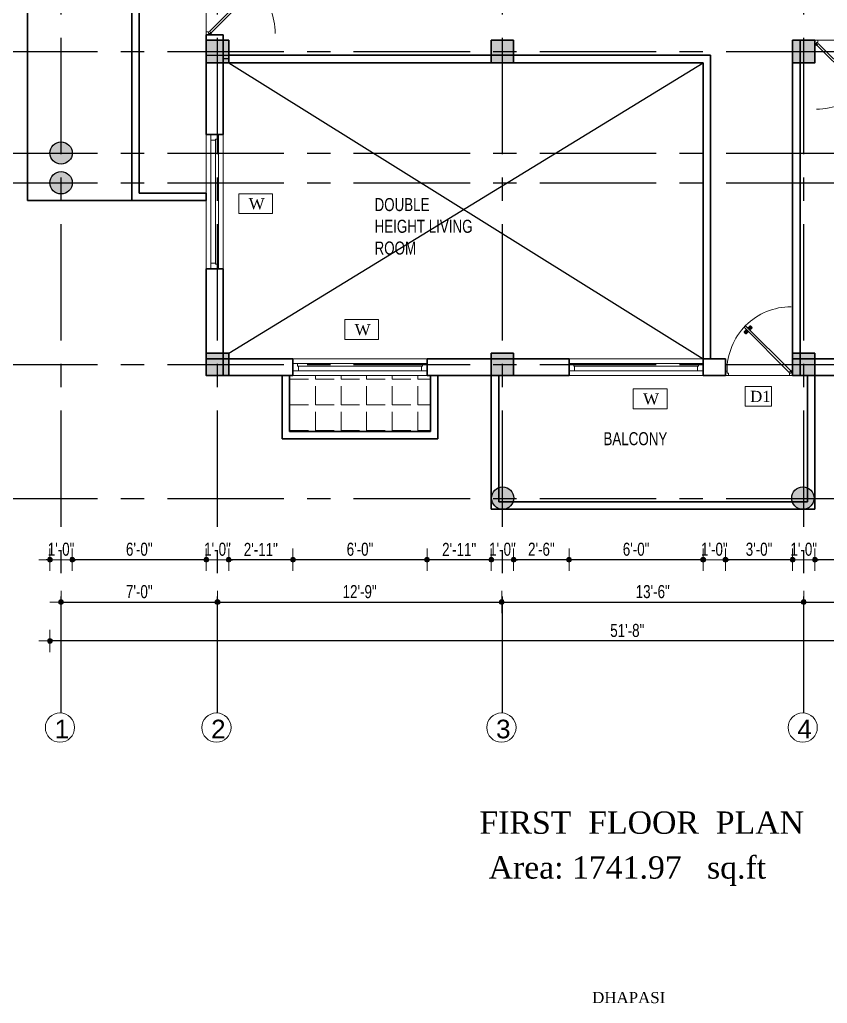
# Model space of a CAD drawing. Header units: inches. Extents: x 108286 to 1018414, y -1240248 to 57686.
# Drawn here: x 503737 to 504170, y -616331 to -615803 of the extents above; entities that cross this region are included whole.
import ezdxf

# ---------------------------------------------------------------- set-up
doc = ezdxf.new("R2010")
doc.units = ezdxf.units.IN
doc.header["$MEASUREMENT"] = 0
doc.linetypes.add('CENTERX2', pattern=[4, 2.5, -0.5, 0.5, -0.5])
for name, color, linetype, lineweight in [('DIMENSION', 142, 'Continuous', 13), ('dimentions', 123, 'Continuous', 9), ('DOOR - ELE- KHA', 142, 'Continuous', 15), ('DOOR WINDOW', 6, 'Continuous', 0), ('ELEVATION', 31, 'Continuous', 25), ('furniture', 32, 'Continuous', 13), ('HACTH', 8, 'Continuous', 5), ('pillar', 1, 'Continuous', 35), ('TEXT', 231, 'Continuous', 20), ('WALL', 8, 'Continuous', 35)]:
    doc.layers.add(name, color=color, linetype=linetype, lineweight=lineweight)
doc.layers.add('VEHICLE', color=9, linetype='Continuous')
doc.styles.add('7 INCH', font='swisscl.ttf', dxfattribs={"height": 7})
doc.styles.add('7 INCH str', font='times.ttf', dxfattribs={"height": 6})
doc.dimstyles.new('7 INCH', dxfattribs={"dimscale": 0, "dimtxt": 7, "dimasz": 1, "dimexe": 2, "dimexo": 9, "dimgap": 2, "dimtad": 1, "dimdec": 0, "dimzin": 3, "dimdsep": 46, "dimlunit": 4, "dimtxsty": '7 INCH', "dimblk": 'DIM', "dimcen": 3, "dimdle": 3, "dimse1": 1, "dimse2": 1, "dimclrd": 256, "dimclre": 256, "dimclrt": 7, "dimadec": 1, "dimazin": 2, "dimtfac": 1, "dimtdec": 0, "dimtix": 1, "dimtofl": 0, "dimtmove": 2, "dimatfit": 3, "dimldrblk": 'ARW', "dimfxl": 2, "dimfrac": 2, "dimtolj": 2, "dimtzin": 0, "dimarcsym": 0})

# ---------------------------------------------------------------- blocks, each defined once
blk = doc.blocks.new('DFGDG')
at = {"layer": 'pillar'}
blk.add_hatch(color=4, dxfattribs=at).paths.add_polyline_path([(456398.92, -510693.64), (456386.92, -510693.64), (456386.92, -510705.64), (456398.92, -510705.64)])
blk.add_lwpolyline([(456398.92, -510693.64), (456386.92, -510693.64), (456386.92, -510705.64), (456398.92, -510705.64)], close=True, dxfattribs=at)
blk = doc.blocks.new('FGEWSRG')
at = {"layer": 'ELEVATION'}
h = blk.add_hatch(color=251, dxfattribs=at)
edge = h.paths.add_edge_path()
edge.add_arc((502633.6, -562105.59), 6, 0, 360)
at = {"layer": 'ELEVATION', "color": 4}
blk.add_circle((502633.6, -562105.59), 6, dxfattribs=at)
blk = doc.blocks.new('*U480')
at = {"layer": 'DOOR WINDOW'}
for p, q in [((-184.36, 4.5), (-184.36, -4.5)), ((-184.36, 4.5), (-112.36, 4.5)), ((-181.86, 2), (-184.36, 2)), ((-181.86, 2), (-114.86, 2)), ((-181.86, 2), (-181.86, 0.5)), ((-181.86, 0.5), (-181.36, 0.5)), ((-181.36, 0.5), (-181.36, -2)), ((-181.36, 0.5), (-115.36, 0.5)), ((-114.86, 2), (-115.46, 2)), ((-115.36, 0.5), (-115.36, -2)), ((-114.86, 0.5), (-115.36, 0.5)), ((-115.36, 0.5), (-115.36, -2)), ((-114.86, 0.5), (-115.36, 0.5)), ((-114.86, 2), (-114.86, 0.5)), ((-114.86, 2), (-114.86, 0.5)), ((-114.86, 2), (-112.36, 2)), ((-112.36, 4.5), (-112.36, -4.5)), ((-112.36, 4.5), (-112.36, -4.5)), ((-112.36, 4.5), (-112.36, -4.5)), ((-181.36, -2), (-184.36, -2)), ((-184.36, -4.5), (-112.36, -4.5)), ((-181.36, -2), (-115.36, -2)), ((-115.46, -2), (-115.36, -2)), ((-115.36, -2), (-112.36, -2))]:
    blk.add_line(p, q, dxfattribs=at)
blk = doc.blocks.new('*U474')
at = {"layer": 'DOOR WINDOW'}
for p, q in [((-196.36, 4.5), (-196.36, -4.5)), ((-196.36, 4.5), (-124.36, 4.5)), ((-193.86, 2), (-196.36, 2)), ((-193.86, 2), (-126.86, 2)), ((-193.86, 2), (-193.86, 0.5)), ((-193.86, 0.5), (-193.36, 0.5)), ((-193.36, 0.5), (-193.36, -2)), ((-193.36, 0.5), (-127.36, 0.5)), ((-126.86, 2), (-127.46, 2)), ((-127.36, 0.5), (-127.36, -2)), ((-126.86, 0.5), (-127.36, 0.5)), ((-127.36, 0.5), (-127.36, -2)), ((-126.86, 0.5), (-127.36, 0.5)), ((-126.86, 2), (-126.86, 0.5)), ((-126.86, 2), (-126.86, 0.5)), ((-126.86, 2), (-124.36, 2)), ((-124.36, 4.5), (-124.36, -4.5)), ((-124.36, 4.5), (-124.36, -4.5)), ((-124.36, 4.5), (-124.36, -4.5)), ((-193.36, -2), (-196.36, -2)), ((-196.36, -4.5), (-124.36, -4.5)), ((-193.36, -2), (-127.36, -2)), ((-127.46, -2), (-127.36, -2)), ((-127.36, -2), (-124.36, -2))]:
    blk.add_line(p, q, dxfattribs=at)
blk = doc.blocks.new('DIM')
at = {"layer": 'DIMENSION'}
h = blk.add_hatch(color=256, dxfattribs=at)
h.paths.add_polyline_path([(0, 1.28), (0, 0), (1.28, 0, 0.414214)])
h.paths.add_polyline_path([(1.28, 0), (0, 0), (0, -1.28, 0.414214)])
h.paths.add_polyline_path([(0, 0), (-1.28, 0, 0.414214), (0, -1.28)])
h.paths.add_polyline_path([(0, 1.28, 0.414214), (-1.28, 0), (0, 0)])
for p, q in [((0, 6), (0, -6)), ((-6, 0), (6, 0))]:
    blk.add_line(p, q, dxfattribs=at)
blk.add_circle((0, 0), 1.28, dxfattribs=at)
blk = doc.blocks.new('*D696')
at = {"layer": 'Defpoints', "color": 0, "ltscale": 15}
for p in [(504163.6, -615993.75), (504212.99, -615993.75), (504163.6, -616092.64)]:
    blk.add_point(p, dxfattribs=at)
at = {"layer": 'dimentions', "lineweight": -2, "ltscale": 15}
blk.add_line((504211.99, -616092.64), (504164.6, -616092.64), dxfattribs=at)
at = {"layer": 'dimentions', "lineweight": -2, "ltscale": 15, "rotation": 180}
blk.add_blockref('DIM', (504163.6, -616092.64), dxfattribs=at)
at = {"layer": 'dimentions', "lineweight": -2, "ltscale": 15}
blk.add_blockref('DIM', (504212.99, -616092.64), dxfattribs=at)
at = {"layer": 'dimentions', "color": 7, "ltscale": 15, "insert": (504188.3, -616087.14), "char_height": 7, "attachment_point": 5, "style": '7 INCH'}
blk.add_mtext('\\A2;4\'-1"', dxfattribs=at)
blk = doc.blocks.new('ARW')
at = {"layer": 'DIMENSION'}
blk.add_lwpolyline([(-0.5, 0, 0, 3, 0), (-5.5, 0, 0, 0, 0), (-0.5, 0, 0, 0, 0)], format="xyseb", dxfattribs=at)
blk = doc.blocks.new('*D697')
at = {"layer": 'Defpoints', "color": 0, "ltscale": 15}
for p in [(504151.6, -615993.75), (504163.6, -615993.75), (504151.6, -616092.64)]:
    blk.add_point(p, dxfattribs=at)
at = {"layer": 'dimentions', "lineweight": -2, "ltscale": 15}
for p, q in [((504150.6, -616092.64), (504149.6, -616092.64)), ((504164.6, -616092.64), (504165.6, -616092.64))]:
    blk.add_line(p, q, dxfattribs=at)
blk.add_blockref('DIM', (504151.6, -616092.64), dxfattribs=at)
at = {"layer": 'dimentions', "lineweight": -2, "ltscale": 15, "rotation": 180}
blk.add_blockref('DIM', (504163.6, -616092.64), dxfattribs=at)
at = {"layer": 'dimentions', "color": 7, "ltscale": 15, "insert": (504157.6, -616087.05), "char_height": 7, "attachment_point": 5, "style": '7 INCH'}
blk.add_mtext('\\A2;1\'-0"', dxfattribs=at)
blk = doc.blocks.new('*D698')
at = {"layer": 'Defpoints', "color": 0, "ltscale": 15}
for p in [(504115.6, -615993.75), (504151.6, -615993.75), (504115.6, -616092.64)]:
    blk.add_point(p, dxfattribs=at)
at = {"layer": 'dimentions', "lineweight": -2, "ltscale": 15}
blk.add_line((504150.6, -616092.64), (504116.6, -616092.64), dxfattribs=at)
at = {"layer": 'dimentions', "lineweight": -2, "ltscale": 15, "rotation": 180}
blk.add_blockref('DIM', (504115.6, -616092.64), dxfattribs=at)
at = {"layer": 'dimentions', "lineweight": -2, "ltscale": 15}
blk.add_blockref('DIM', (504151.6, -616092.64), dxfattribs=at)
at = {"layer": 'dimentions', "color": 7, "ltscale": 15, "insert": (504133.6, -616087.05), "char_height": 7, "attachment_point": 5, "style": '7 INCH'}
blk.add_mtext('\\A2;3\'-0"', dxfattribs=at)
blk = doc.blocks.new('*D699')
at = {"layer": 'Defpoints', "color": 0, "ltscale": 15}
for p in [(504103.6, -615993.75), (504115.6, -615993.75), (504103.6, -616092.64)]:
    blk.add_point(p, dxfattribs=at)
at = {"layer": 'dimentions', "lineweight": -2, "ltscale": 15}
for p, q in [((504102.6, -616092.64), (504101.6, -616092.64)), ((504116.6, -616092.64), (504117.6, -616092.64))]:
    blk.add_line(p, q, dxfattribs=at)
blk.add_blockref('DIM', (504103.6, -616092.64), dxfattribs=at)
at = {"layer": 'dimentions', "lineweight": -2, "ltscale": 15, "rotation": 180}
blk.add_blockref('DIM', (504115.6, -616092.64), dxfattribs=at)
at = {"layer": 'dimentions', "color": 7, "ltscale": 15, "insert": (504109.6, -616087.05), "char_height": 7, "attachment_point": 5, "style": '7 INCH'}
blk.add_mtext('\\A2;1\'-0"', dxfattribs=at)
blk = doc.blocks.new('*D700')
at = {"layer": 'Defpoints', "color": 0, "ltscale": 15}
for p in [(504031.6, -615993.75), (504103.6, -615993.75), (504031.6, -616092.64)]:
    blk.add_point(p, dxfattribs=at)
at = {"layer": 'dimentions', "lineweight": -2, "ltscale": 15}
blk.add_line((504102.6, -616092.64), (504032.6, -616092.64), dxfattribs=at)
at = {"layer": 'dimentions', "lineweight": -2, "ltscale": 15, "rotation": 180}
blk.add_blockref('DIM', (504031.6, -616092.64), dxfattribs=at)
at = {"layer": 'dimentions', "lineweight": -2, "ltscale": 15}
blk.add_blockref('DIM', (504103.6, -616092.64), dxfattribs=at)
at = {"layer": 'dimentions', "color": 7, "ltscale": 15, "insert": (504067.6, -616087.05), "char_height": 7, "attachment_point": 5, "style": '7 INCH'}
blk.add_mtext('\\A2;6\'-0"', dxfattribs=at)
blk = doc.blocks.new('*D701')
at = {"layer": 'Defpoints', "color": 0, "ltscale": 15}
for p in [(504001.85, -615993.75), (504031.6, -615993.75), (504001.85, -616092.64)]:
    blk.add_point(p, dxfattribs=at)
at = {"layer": 'dimentions', "lineweight": -2, "ltscale": 15}
blk.add_line((504030.6, -616092.64), (504002.85, -616092.64), dxfattribs=at)
at = {"layer": 'dimentions', "lineweight": -2, "ltscale": 15, "rotation": 180}
blk.add_blockref('DIM', (504001.85, -616092.64), dxfattribs=at)
at = {"layer": 'dimentions', "lineweight": -2, "ltscale": 15}
blk.add_blockref('DIM', (504031.6, -616092.64), dxfattribs=at)
at = {"layer": 'dimentions', "color": 7, "ltscale": 15, "insert": (504016.73, -616087.05), "char_height": 7, "attachment_point": 5, "style": '7 INCH'}
blk.add_mtext('\\A2;2\'-6"', dxfattribs=at)
blk = doc.blocks.new('*D702')
at = {"layer": 'Defpoints', "color": 0, "ltscale": 15}
for p in [(503989.85, -615993.75), (504001.85, -615993.75), (503989.85, -616092.64)]:
    blk.add_point(p, dxfattribs=at)
at = {"layer": 'dimentions', "lineweight": -2, "ltscale": 15}
for p, q in [((503988.85, -616092.64), (503987.85, -616092.64)), ((504002.85, -616092.64), (504003.85, -616092.64))]:
    blk.add_line(p, q, dxfattribs=at)
blk.add_blockref('DIM', (503989.85, -616092.64), dxfattribs=at)
at = {"layer": 'dimentions', "lineweight": -2, "ltscale": 15, "rotation": 180}
blk.add_blockref('DIM', (504001.85, -616092.64), dxfattribs=at)
at = {"layer": 'dimentions', "color": 7, "ltscale": 15, "insert": (503995.85, -616087.05), "char_height": 7, "attachment_point": 5, "style": '7 INCH'}
blk.add_mtext('\\A2;1\'-0"', dxfattribs=at)
blk = doc.blocks.new('*D703')
at = {"layer": 'Defpoints', "color": 0, "ltscale": 15}
for p in [(503955.35, -615993.75), (503989.85, -615993.75), (503955.35, -616092.64)]:
    blk.add_point(p, dxfattribs=at)
at = {"layer": 'dimentions', "lineweight": -2, "ltscale": 15}
blk.add_line((503988.85, -616092.64), (503956.35, -616092.64), dxfattribs=at)
at = {"layer": 'dimentions', "lineweight": -2, "ltscale": 15, "rotation": 180}
blk.add_blockref('DIM', (503955.35, -616092.64), dxfattribs=at)
at = {"layer": 'dimentions', "lineweight": -2, "ltscale": 15}
blk.add_blockref('DIM', (503989.85, -616092.64), dxfattribs=at)
at = {"layer": 'dimentions', "color": 7, "ltscale": 15, "insert": (503972.6, -616087.12), "char_height": 7, "attachment_point": 5, "style": '7 INCH'}
blk.add_mtext('\\A2;2\'-11"', dxfattribs=at)
blk = doc.blocks.new('*D704')
at = {"layer": 'Defpoints', "color": 0, "ltscale": 15}
for p in [(503883.35, -615993.75), (503955.35, -615993.75), (503883.35, -616092.64)]:
    blk.add_point(p, dxfattribs=at)
at = {"layer": 'dimentions', "lineweight": -2, "ltscale": 15}
blk.add_line((503954.35, -616092.64), (503884.35, -616092.64), dxfattribs=at)
at = {"layer": 'dimentions', "lineweight": -2, "ltscale": 15, "rotation": 180}
blk.add_blockref('DIM', (503883.35, -616092.64), dxfattribs=at)
at = {"layer": 'dimentions', "lineweight": -2, "ltscale": 15}
blk.add_blockref('DIM', (503955.35, -616092.64), dxfattribs=at)
at = {"layer": 'dimentions', "color": 7, "ltscale": 15, "insert": (503919.35, -616087.05), "char_height": 7, "attachment_point": 5, "style": '7 INCH'}
blk.add_mtext('\\A2;6\'-0"', dxfattribs=at)
blk = doc.blocks.new('*D705')
at = {"layer": 'Defpoints', "color": 0, "ltscale": 15}
for p in [(503848.85, -615993.75), (503883.35, -615993.75), (503848.85, -616092.64)]:
    blk.add_point(p, dxfattribs=at)
at = {"layer": 'dimentions', "lineweight": -2, "ltscale": 15}
blk.add_line((503882.35, -616092.64), (503849.85, -616092.64), dxfattribs=at)
at = {"layer": 'dimentions', "lineweight": -2, "ltscale": 15, "rotation": 180}
blk.add_blockref('DIM', (503848.85, -616092.64), dxfattribs=at)
at = {"layer": 'dimentions', "lineweight": -2, "ltscale": 15}
blk.add_blockref('DIM', (503883.35, -616092.64), dxfattribs=at)
at = {"layer": 'dimentions', "color": 7, "ltscale": 15, "insert": (503866.1, -616087.12), "char_height": 7, "attachment_point": 5, "style": '7 INCH'}
blk.add_mtext('\\A2;2\'-11"', dxfattribs=at)
blk = doc.blocks.new('*D706')
at = {"layer": 'Defpoints', "color": 0, "ltscale": 15}
for p in [(503836.85, -615993.75), (503848.85, -615993.75), (503836.85, -616092.64)]:
    blk.add_point(p, dxfattribs=at)
at = {"layer": 'dimentions', "lineweight": -2, "ltscale": 15}
for p, q in [((503835.85, -616092.64), (503834.85, -616092.64)), ((503849.85, -616092.64), (503850.85, -616092.64))]:
    blk.add_line(p, q, dxfattribs=at)
blk.add_blockref('DIM', (503836.85, -616092.64), dxfattribs=at)
at = {"layer": 'dimentions', "lineweight": -2, "ltscale": 15, "rotation": 180}
blk.add_blockref('DIM', (503848.85, -616092.64), dxfattribs=at)
at = {"layer": 'dimentions', "color": 7, "ltscale": 15, "insert": (503842.85, -616087.05), "char_height": 7, "attachment_point": 5, "style": '7 INCH'}
blk.add_mtext('\\A2;1\'-0"', dxfattribs=at)
blk = doc.blocks.new('*D707')
at = {"layer": 'Defpoints', "color": 0, "ltscale": 15}
for p in [(503764.85, -615890.27), (503836.85, -615993.75), (503764.85, -616092.64)]:
    blk.add_point(p, dxfattribs=at)
at = {"layer": 'dimentions', "lineweight": -2, "ltscale": 15}
blk.add_line((503835.85, -616092.64), (503765.85, -616092.64), dxfattribs=at)
at = {"layer": 'dimentions', "lineweight": -2, "ltscale": 15, "rotation": 180}
blk.add_blockref('DIM', (503764.85, -616092.64), dxfattribs=at)
at = {"layer": 'dimentions', "lineweight": -2, "ltscale": 15}
blk.add_blockref('DIM', (503836.85, -616092.64), dxfattribs=at)
at = {"layer": 'dimentions', "color": 7, "ltscale": 15, "insert": (503800.85, -616087.05), "char_height": 7, "attachment_point": 5, "style": '7 INCH'}
blk.add_mtext('\\A2;6\'-0"', dxfattribs=at)
blk = doc.blocks.new('*D708')
at = {"layer": 'Defpoints', "color": 0, "ltscale": 15}
for p in [(503752.85, -615890.27), (503764.85, -615890.27), (503752.85, -616092.64)]:
    blk.add_point(p, dxfattribs=at)
at = {"layer": 'dimentions', "lineweight": -2, "ltscale": 15}
for p, q in [((503751.85, -616092.64), (503750.85, -616092.64)), ((503765.85, -616092.64), (503766.85, -616092.64))]:
    blk.add_line(p, q, dxfattribs=at)
blk.add_blockref('DIM', (503752.85, -616092.64), dxfattribs=at)
at = {"layer": 'dimentions', "lineweight": -2, "ltscale": 15, "rotation": 180}
blk.add_blockref('DIM', (503764.85, -616092.64), dxfattribs=at)
at = {"layer": 'dimentions', "color": 7, "ltscale": 15, "insert": (503758.85, -616087.05), "char_height": 7, "attachment_point": 5, "style": '7 INCH'}
blk.add_mtext('\\A2;1\'-0"', dxfattribs=at)
blk = doc.blocks.new('*D709')
at = {"layer": 'Defpoints', "color": 0, "ltscale": 15}
for p in [(503758.85, -615883.05), (503842.85, -615980.52), (503842.85, -616115.4)]:
    blk.add_point(p, dxfattribs=at)
at = {"layer": 'dimentions', "lineweight": -2, "ltscale": 15}
blk.add_line((503759.85, -616115.4), (503841.85, -616115.4), dxfattribs=at)
at = {"layer": 'dimentions', "lineweight": -2, "ltscale": 15, "rotation": 180}
blk.add_blockref('DIM', (503758.85, -616115.4), dxfattribs=at)
at = {"layer": 'dimentions', "lineweight": -2, "ltscale": 15}
blk.add_blockref('DIM', (503842.85, -616115.4), dxfattribs=at)
at = {"layer": 'dimentions', "color": 7, "ltscale": 15, "insert": (503800.85, -616109.82), "char_height": 7, "attachment_point": 5, "style": '7 INCH'}
blk.add_mtext('\\A2;7\'-0"', dxfattribs=at)
blk = doc.blocks.new('*D710')
at = {"layer": 'Defpoints', "color": 0, "ltscale": 15}
for p in [(503842.85, -615980.52), (503995.46, -616052.3), (503995.46, -616115.4)]:
    blk.add_point(p, dxfattribs=at)
at = {"layer": 'dimentions', "lineweight": -2, "ltscale": 15}
blk.add_line((503843.85, -616115.4), (503994.46, -616115.4), dxfattribs=at)
at = {"layer": 'dimentions', "lineweight": -2, "ltscale": 15, "rotation": 180}
blk.add_blockref('DIM', (503842.85, -616115.4), dxfattribs=at)
at = {"layer": 'dimentions', "lineweight": -2, "ltscale": 15}
blk.add_blockref('DIM', (503995.46, -616115.4), dxfattribs=at)
at = {"layer": 'dimentions', "color": 7, "ltscale": 15, "insert": (503919.16, -616109.82), "char_height": 7, "attachment_point": 5, "style": '7 INCH'}
blk.add_mtext('\\A2;12\'-9"', dxfattribs=at)
blk = doc.blocks.new('*D711')
at = {"layer": 'Defpoints', "color": 0, "ltscale": 15}
for p in [(503995.46, -616052.3), (504157.6, -616052.3), (504157.6, -616115.4)]:
    blk.add_point(p, dxfattribs=at)
at = {"layer": 'dimentions', "lineweight": -2, "ltscale": 15}
blk.add_line((503996.46, -616115.4), (504156.6, -616115.4), dxfattribs=at)
at = {"layer": 'dimentions', "lineweight": -2, "ltscale": 15, "rotation": 180}
blk.add_blockref('DIM', (503995.46, -616115.4), dxfattribs=at)
at = {"layer": 'dimentions', "lineweight": -2, "ltscale": 15}
blk.add_blockref('DIM', (504157.6, -616115.4), dxfattribs=at)
at = {"layer": 'dimentions', "color": 7, "ltscale": 15, "insert": (504076.53, -616109.81), "char_height": 7, "attachment_point": 5, "style": '7 INCH'}
blk.add_mtext('\\A2;13\'-6"', dxfattribs=at)
blk = doc.blocks.new('*D712')
at = {"layer": 'Defpoints', "color": 0, "ltscale": 15}
for p in [(504342.85, -615980.52), (504157.6, -616052.3), (504342.85, -616115.4)]:
    blk.add_point(p, dxfattribs=at)
at = {"layer": 'dimentions', "lineweight": -2, "ltscale": 15}
blk.add_line((504158.6, -616115.4), (504341.85, -616115.4), dxfattribs=at)
at = {"layer": 'dimentions', "lineweight": -2, "ltscale": 15, "rotation": 180}
blk.add_blockref('DIM', (504157.6, -616115.4), dxfattribs=at)
at = {"layer": 'dimentions', "lineweight": -2, "ltscale": 15}
blk.add_blockref('DIM', (504342.85, -616115.4), dxfattribs=at)
at = {"layer": 'dimentions', "color": 7, "ltscale": 15, "insert": (504250.23, -616109.83), "char_height": 7, "attachment_point": 5, "style": '7 INCH'}
blk.add_mtext('\\A2;15\'-5"', dxfattribs=at)
blk = doc.blocks.new('*D713')
at = {"layer": 'Defpoints', "color": 0, "ltscale": 15}
for p in [(504372.85, -615812.52), (503752.85, -615890.27), (503752.85, -616136.25)]:
    blk.add_point(p, dxfattribs=at)
at = {"layer": 'dimentions', "lineweight": -2, "ltscale": 15}
blk.add_line((504371.85, -616136.25), (503753.85, -616136.25), dxfattribs=at)
at = {"layer": 'dimentions', "lineweight": -2, "ltscale": 15, "rotation": 180}
blk.add_blockref('DIM', (503752.85, -616136.25), dxfattribs=at)
at = {"layer": 'dimentions', "lineweight": -2, "ltscale": 15}
blk.add_blockref('DIM', (504372.85, -616136.25), dxfattribs=at)
at = {"layer": 'dimentions', "color": 7, "ltscale": 15, "insert": (504062.85, -616130.67), "char_height": 7, "attachment_point": 5, "style": '7 INCH'}
blk.add_mtext('\\A2;51\'-8"', dxfattribs=at)
blk = doc.blocks.new('*D728')
at = {"layer": 'Defpoints', "color": 0, "ltscale": 15}
for p in [(504372.85, -615579.75), (504163.6, -616065.53), (504463.7, -616065.53)]:
    blk.add_point(p, dxfattribs=at)
at = {"layer": 'dimentions', "lineweight": -2, "ltscale": 15}
blk.add_line((504463.7, -615580.75), (504463.7, -616064.53), dxfattribs=at)
for p, rotation in [((504463.7, -615579.75), 90), ((504463.7, -616065.53), 270)]:
    blk.add_blockref('DIM', p, dxfattribs=dict(at, rotation=rotation))
at = {"layer": 'dimentions', "color": 7, "ltscale": 15, "insert": (504458.12, -615822.64), "char_height": 7, "attachment_point": 5, "rotation": 90, "style": '7 INCH'}
blk.add_mtext('\\A2;40\'-6"', dxfattribs=at)
blk = doc.blocks.new('*D759')
at = {"layer": 'Defpoints', "color": 0, "ltscale": 15}
for p in [(503836.85, -615774.81), (503709.98, -615813.75), (503836.85, -615813.75)]:
    blk.add_point(p, dxfattribs=at)
at = {"layer": 'dimentions', "lineweight": -2, "ltscale": 15}
blk.add_line((503709.98, -615775.81), (503709.98, -615812.75), dxfattribs=at)
for p, rotation in [((503709.98, -615774.81), 90), ((503709.98, -615813.75), 270)]:
    blk.add_blockref('DIM', p, dxfattribs=dict(at, rotation=rotation))
at = {"layer": 'dimentions', "color": 7, "ltscale": 15, "insert": (503704.4, -615794.28), "char_height": 7, "attachment_point": 5, "rotation": 90, "style": '7 INCH'}
blk.add_mtext('\\A2;3\'-3"', dxfattribs=at)
blk = doc.blocks.new('*D760')
at = {"layer": 'Defpoints', "color": 0, "ltscale": 15}
for p in [(503836.85, -615813.75), (503709.98, -615825.75), (503836.85, -615825.75)]:
    blk.add_point(p, dxfattribs=at)
at = {"layer": 'dimentions', "lineweight": -2, "ltscale": 15}
for p, q in [((503709.98, -615812.75), (503709.98, -615811.75)), ((503709.98, -615826.75), (503709.98, -615827.75))]:
    blk.add_line(p, q, dxfattribs=at)
for p, rotation in [((503709.98, -615813.75), 270), ((503709.98, -615825.75), 90)]:
    blk.add_blockref('DIM', p, dxfattribs=dict(at, rotation=rotation))
at = {"layer": 'dimentions', "color": 7, "ltscale": 15, "insert": (503704.4, -615819.75), "char_height": 7, "attachment_point": 5, "rotation": 90, "style": '7 INCH'}
blk.add_mtext('\\A2;1\'-0"', dxfattribs=at)
blk = doc.blocks.new('*D761')
at = {"layer": 'Defpoints', "color": 0, "ltscale": 15}
for p in [(503836.85, -615825.75), (503709.98, -615864.4), (503836.85, -615864.4)]:
    blk.add_point(p, dxfattribs=at)
at = {"layer": 'dimentions', "lineweight": -2, "ltscale": 15}
blk.add_line((503709.98, -615826.75), (503709.98, -615863.4), dxfattribs=at)
for p, rotation in [((503709.98, -615825.75), 90), ((503709.98, -615864.4), 270)]:
    blk.add_blockref('DIM', p, dxfattribs=dict(at, rotation=rotation))
at = {"layer": 'dimentions', "color": 7, "ltscale": 15, "insert": (503704.4, -615845.07), "char_height": 7, "attachment_point": 5, "rotation": 90, "style": '7 INCH'}
blk.add_mtext('\\A2;3\'-3"', dxfattribs=at)
blk = doc.blocks.new('*D762')
at = {"layer": 'Defpoints', "color": 0, "ltscale": 15}
for p in [(503836.85, -615864.4), (503709.98, -615936.4), (503836.85, -615936.4)]:
    blk.add_point(p, dxfattribs=at)
at = {"layer": 'dimentions', "lineweight": -2, "ltscale": 15}
blk.add_line((503709.98, -615865.4), (503709.98, -615935.4), dxfattribs=at)
for p, rotation in [((503709.98, -615864.4), 90), ((503709.98, -615936.4), 270)]:
    blk.add_blockref('DIM', p, dxfattribs=dict(at, rotation=rotation))
at = {"layer": 'dimentions', "color": 7, "ltscale": 15, "insert": (503704.4, -615900.4), "char_height": 7, "attachment_point": 5, "rotation": 90, "style": '7 INCH'}
blk.add_mtext('\\A2;6\'-0"', dxfattribs=at)
blk = doc.blocks.new('*D763')
at = {"layer": 'Defpoints', "color": 0, "ltscale": 15}
for p in [(503836.85, -615936.4), (503709.98, -615981.75), (503836.85, -615981.75)]:
    blk.add_point(p, dxfattribs=at)
at = {"layer": 'dimentions', "lineweight": -2, "ltscale": 15}
blk.add_line((503709.98, -615937.4), (503709.98, -615980.75), dxfattribs=at)
for p, rotation in [((503709.98, -615936.4), 90), ((503709.98, -615981.75), 270)]:
    blk.add_blockref('DIM', p, dxfattribs=dict(at, rotation=rotation))
at = {"layer": 'dimentions', "color": 7, "ltscale": 15, "insert": (503704.4, -615959.07), "char_height": 7, "attachment_point": 5, "rotation": 90, "style": '7 INCH'}
blk.add_mtext('\\A2;3\'-9"', dxfattribs=at)
blk = doc.blocks.new('*D764')
at = {"layer": 'Defpoints', "color": 0, "ltscale": 15}
for p in [(503836.85, -615981.75), (503709.98, -615993.75), (503836.85, -615993.75)]:
    blk.add_point(p, dxfattribs=at)
at = {"layer": 'dimentions', "lineweight": -2, "ltscale": 15}
for p, q in [((503709.98, -615980.75), (503709.98, -615979.75)), ((503709.98, -615994.75), (503709.98, -615995.75))]:
    blk.add_line(p, q, dxfattribs=at)
for p, rotation in [((503709.98, -615981.75), 270), ((503709.98, -615993.75), 90)]:
    blk.add_blockref('DIM', p, dxfattribs=dict(at, rotation=rotation))
at = {"layer": 'dimentions', "color": 7, "ltscale": 15, "insert": (503704.4, -615987.75), "char_height": 7, "attachment_point": 5, "rotation": 90, "style": '7 INCH'}
blk.add_mtext('\\A2;1\'-0"', dxfattribs=at)
blk = doc.blocks.new('*D765')
at = {"layer": 'Defpoints', "color": 0, "ltscale": 15}
for p in [(503679.64, -615819.75), (503836.85, -615819.75), (503836.85, -615987.75)]:
    blk.add_point(p, dxfattribs=at)
at = {"layer": 'dimentions', "lineweight": -2, "ltscale": 15}
blk.add_line((503679.64, -615986.75), (503679.64, -615820.75), dxfattribs=at)
for p, rotation in [((503679.64, -615819.75), 90), ((503679.64, -615987.75), 270)]:
    blk.add_blockref('DIM', p, dxfattribs=dict(at, rotation=rotation))
at = {"layer": 'dimentions', "color": 7, "ltscale": 15, "insert": (503674.06, -615903.75), "char_height": 7, "attachment_point": 5, "rotation": 90, "style": '7 INCH'}
blk.add_mtext('\\A2;14\'-0"', dxfattribs=at)
blk = doc.blocks.new('*D766')
at = {"layer": 'Defpoints', "color": 0, "ltscale": 15}
for p in [(503679.64, -615585.75), (503836.85, -615585.75), (503836.85, -615819.75)]:
    blk.add_point(p, dxfattribs=at)
at = {"layer": 'dimentions', "lineweight": -2, "ltscale": 15}
blk.add_line((503679.64, -615818.75), (503679.64, -615586.75), dxfattribs=at)
for p, rotation in [((503679.64, -615585.75), 90), ((503679.64, -615819.75), 270)]:
    blk.add_blockref('DIM', p, dxfattribs=dict(at, rotation=rotation))
at = {"layer": 'dimentions', "color": 7, "ltscale": 15, "insert": (503674.06, -615702.75), "char_height": 7, "attachment_point": 5, "rotation": 90, "style": '7 INCH'}
blk.add_mtext('\\A2;19\'-6"', dxfattribs=at)
blk = doc.blocks.new('*D767')
at = {"layer": 'Defpoints', "color": 0, "ltscale": 15}
for p in [(503836.85, -615579.75), (503656.26, -616065.53), (503989.85, -616065.53)]:
    blk.add_point(p, dxfattribs=at)
at = {"layer": 'dimentions', "lineweight": -2, "ltscale": 15}
blk.add_line((503656.26, -615580.75), (503656.26, -616064.53), dxfattribs=at)
for p, rotation in [((503656.26, -615579.75), 90), ((503656.26, -616065.53), 270)]:
    blk.add_blockref('DIM', p, dxfattribs=dict(at, rotation=rotation))
at = {"layer": 'dimentions', "color": 7, "ltscale": 15, "insert": (503650.67, -615822.64), "char_height": 7, "attachment_point": 5, "rotation": 90, "style": '7 INCH'}
blk.add_mtext('\\A2;40\'-6"', dxfattribs=at)
blk = doc.blocks.new('*D768')
at = {"layer": 'Defpoints', "color": 0, "ltscale": 15}
for p in [(503836.85, -615993.75), (503709.98, -616053.55), (503995.85, -616053.55)]:
    blk.add_point(p, dxfattribs=at)
at = {"layer": 'dimentions', "lineweight": -2, "ltscale": 15}
blk.add_line((503709.98, -615994.75), (503709.98, -616052.55), dxfattribs=at)
for p, rotation in [((503709.98, -615993.75), 90), ((503709.98, -616053.55), 270)]:
    blk.add_blockref('DIM', p, dxfattribs=dict(at, rotation=rotation))
at = {"layer": 'dimentions', "color": 7, "ltscale": 15, "insert": (503704.4, -616023.65), "char_height": 7, "attachment_point": 5, "rotation": 90, "style": '7 INCH'}
blk.add_mtext('\\A2;5\'-0"', dxfattribs=at)
blk = doc.blocks.new('*D769')
at = {"layer": 'Defpoints', "color": 0, "ltscale": 15}
for p in [(503995.85, -616053.55), (503709.98, -616065.55), (503995.95, -616065.55)]:
    blk.add_point(p, dxfattribs=at)
at = {"layer": 'dimentions', "lineweight": -2, "ltscale": 15}
for p, q in [((503709.98, -616052.55), (503709.98, -616051.55)), ((503709.98, -616066.55), (503709.98, -616067.55))]:
    blk.add_line(p, q, dxfattribs=at)
for p, rotation in [((503709.98, -616053.55), 270), ((503709.98, -616065.55), 90)]:
    blk.add_blockref('DIM', p, dxfattribs=dict(at, rotation=rotation))
at = {"layer": 'dimentions', "color": 7, "ltscale": 15, "insert": (503704.4, -616059.55), "char_height": 7, "attachment_point": 5, "rotation": 90, "style": '7 INCH'}
blk.add_mtext('\\A2;1\'-0"', dxfattribs=at)
blk = doc.blocks.new('*D770')
at = {"layer": 'Defpoints', "color": 0, "ltscale": 15}
for p in [(503836.85, -615987.75), (503679.64, -616059.72), (503989.95, -616059.72)]:
    blk.add_point(p, dxfattribs=at)
at = {"layer": 'dimentions', "lineweight": -2, "ltscale": 15}
blk.add_line((503679.64, -615988.75), (503679.64, -616058.72), dxfattribs=at)
for p, rotation in [((503679.64, -615987.75), 90), ((503679.64, -616059.72), 270)]:
    blk.add_blockref('DIM', p, dxfattribs=dict(at, rotation=rotation))
at = {"layer": 'dimentions', "color": 7, "ltscale": 15, "insert": (503674.06, -616023.73), "char_height": 7, "attachment_point": 5, "rotation": 90, "style": '7 INCH'}
blk.add_mtext('\\A2;6\'-0"', dxfattribs=at)
blk = doc.blocks.new('*D771')
at = {"layer": 'Defpoints', "color": 0, "ltscale": 15}
for p in [(504159.6, -615993.75), (504157.12, -616053.55), (504423.32, -616053.55)]:
    blk.add_point(p, dxfattribs=at)
at = {"layer": 'dimentions', "lineweight": -2, "ltscale": 15}
blk.add_line((504423.32, -615994.75), (504423.32, -616052.55), dxfattribs=at)
for p, rotation in [((504423.32, -615993.75), 90), ((504423.32, -616053.55), 270)]:
    blk.add_blockref('DIM', p, dxfattribs=dict(at, rotation=rotation))
at = {"layer": 'dimentions', "color": 7, "ltscale": 15, "insert": (504417.74, -616023.65), "char_height": 7, "attachment_point": 5, "rotation": 90, "style": '7 INCH'}
blk.add_mtext('\\A2;5\'-0"', dxfattribs=at)
blk = doc.blocks.new('*D772')
at = {"layer": 'Defpoints', "color": 0, "ltscale": 15}
for p in [(504157.12, -616053.55), (504156.64, -616065.53), (504423.32, -616065.53)]:
    blk.add_point(p, dxfattribs=at)
at = {"layer": 'dimentions', "lineweight": -2, "ltscale": 15}
for p, q in [((504423.32, -616052.55), (504423.32, -616051.55)), ((504423.32, -616066.53), (504423.32, -616067.53))]:
    blk.add_line(p, q, dxfattribs=at)
for p, rotation in [((504423.32, -616053.55), 270), ((504423.32, -616065.53), 90)]:
    blk.add_blockref('DIM', p, dxfattribs=dict(at, rotation=rotation))
at = {"layer": 'dimentions', "color": 7, "ltscale": 15, "insert": (504417.74, -616059.54), "char_height": 7, "attachment_point": 5, "rotation": 90, "style": '7 INCH'}
blk.add_mtext('\\A2;1\'-0"', dxfattribs=at)
blk = doc.blocks.new('*D773')
at = {"layer": 'Defpoints', "color": 0, "ltscale": 15}
for p in [(504348.85, -615987.75), (504163.6, -616059.72), (504443.24, -616059.72)]:
    blk.add_point(p, dxfattribs=at)
at = {"layer": 'dimentions', "lineweight": -2, "ltscale": 15}
blk.add_line((504443.24, -615988.75), (504443.24, -616058.72), dxfattribs=at)
for p, rotation in [((504443.24, -615987.75), 90), ((504443.24, -616059.72), 270)]:
    blk.add_blockref('DIM', p, dxfattribs=dict(at, rotation=rotation))
at = {"layer": 'dimentions', "color": 7, "ltscale": 15, "insert": (504437.65, -616023.73), "char_height": 7, "attachment_point": 5, "rotation": 90, "style": '7 INCH'}
blk.add_mtext('\\A2;6\'-0"', dxfattribs=at)
blk = doc.blocks.new('3ft')
at = {"layer": 'DOOR - ELE- KHA'}
for p, q in [((1.01, 2.52), (25.23, 26.74)), ((22.13, 26.28), (22.27, 26.42)), ((22.58, 26.7), (22.14, 26.26)), ((22.67, 26.73), (22.17, 26.23)), ((22.29, 26.41), (22.27, 26.42)), ((23.3, 25.66), (22.5, 26.56)), ((22.61, 26.67), (22.58, 26.7)), ((23.41, 25.77), (22.65, 26.71)), ((23.46, 25.83), (22.72, 26.75)), ((23.45, 25.91), (22.79, 26.73)), ((26.05, 25.92), (25.23, 26.74)), ((26.05, 25.92), (1.77, 1.64)), ((22.57, 24.94), (21.65, 25.68)), ((21.67, 25.73), (22.17, 26.23)), ((22.49, 24.95), (21.67, 25.61)), ((22.63, 24.99), (21.69, 25.75)), ((21.7, 25.82), (22.14, 26.26)), ((21.73, 25.79), (21.7, 25.82)), ((22.74, 25.1), (21.84, 25.9)), ((22.13, 26.28), (21.98, 26.13)), ((21.99, 26.11), (21.98, 26.13)), ((22.88, 25.24), (22.01, 26.06)), ((23.16, 25.52), (22.34, 26.39)), ((22.6, 24.96), (23.02, 25.38)), ((22.61, 24.25), (22.92, 24.72)), ((22.62, 24.13), (22.61, 24.14)), ((22.69, 24.32), (23.02, 24.83)), ((22.7, 25.07), (22.71, 25.06)), ((22.82, 25.06), (23.08, 25.32)), ((22.94, 24.95), (22.83, 25.07)), ((22.95, 24.96), (22.84, 25.07)), ((22.98, 24.99), (22.86, 25.1)), ((23.03, 25.04), (22.91, 25.15)), ((22.91, 24.53), (23.1, 24.91)), ((22.92, 24.72), (22.92, 24.72)), ((22.93, 24.94), (23.19, 25.21)), ((22.93, 24.84), (22.93, 24.83)), ((23.11, 25.12), (22.99, 25.23)), ((23.44, 25.81), (23.02, 25.38)), ((23.34, 25.58), (23.08, 25.32)), ((23.13, 24.76), (23.18, 24.99)), ((23.28, 25.3), (23.17, 25.41)), ((23.46, 25.47), (23.19, 25.21)), ((23.36, 25.37), (23.25, 25.49)), ((23.31, 24.94), (23.28, 25.08)), ((23.41, 25.43), (23.3, 25.54)), ((23.46, 25.09), (23.32, 25.13)), ((23.33, 25.7), (23.34, 25.69)), ((23.45, 25.46), (23.33, 25.57)), ((23.44, 25.45), (23.33, 25.56)), ((23.64, 25.27), (23.41, 25.22)), ((23.44, 23.31), (23.45, 23.3)), ((23.87, 25.49), (23.49, 25.3)), ((23.56, 23.3), (24.03, 23.61)), ((24.08, 25.71), (23.57, 25.38)), ((23.57, 25.47), (23.57, 25.47)), ((23.63, 23.38), (24.14, 23.72)), ((24.15, 25.79), (23.68, 25.48)), ((23.68, 25.48), (23.68, 25.48)), ((23.84, 23.6), (24.22, 23.79)), ((24.03, 23.61), (24.03, 23.62)), ((24.07, 23.82), (24.3, 23.88)), ((24.14, 23.62), (24.14, 23.62)), ((24.25, 24), (24.39, 23.97)), ((24.25, 23.62), (24.51, 23.89)), ((24.25, 23.26), (24.99, 22.34)), ((24.27, 25.78), (24.26, 25.79)), ((24.26, 23.29), (24.69, 23.71)), ((24.26, 23.63), (24.37, 23.52)), ((24.26, 23.18), (24.92, 22.37)), ((24.27, 23.64), (24.38, 23.53)), ((24.3, 23.67), (24.41, 23.56)), ((24.3, 23.32), (25.06, 22.38)), ((24.35, 23.72), (24.46, 23.61)), ((24.37, 23.52), (24.63, 23.77)), ((24.37, 23.4), (24.37, 23.4)), ((24.4, 24.15), (24.43, 24.01)), ((24.41, 23.43), (25.2, 22.53)), ((24.43, 23.8), (24.54, 23.69)), ((24.78, 24.15), (24.51, 23.89)), ((24.58, 24.33), (24.52, 24.1)), ((24.55, 23.57), (25.37, 22.7)), ((24.6, 23.97), (24.72, 23.86)), ((24.8, 24.56), (24.61, 24.18)), ((24.89, 24.03), (24.63, 23.77)), ((25.02, 24.77), (24.68, 24.26)), ((24.68, 24.05), (24.79, 23.94)), ((25.11, 24.14), (24.69, 23.71)), ((24.73, 24.1), (24.85, 23.99)), ((24.76, 24.13), (24.87, 24.02)), ((24.77, 24.14), (24.88, 24.03)), ((24.79, 24.38), (24.78, 24.37)), ((24.78, 24.26), (24.78, 24.26)), ((25.1, 24.84), (24.79, 24.38)), ((24.83, 23.85), (25.7, 23.03)), ((24.97, 23.99), (25.87, 23.2)), ((25, 24.03), (25, 24.03)), ((25.04, 22.36), (25.54, 22.86)), ((25.08, 24.1), (26.02, 23.34)), ((25.09, 24.96), (25.1, 24.95)), ((25.1, 22.42), (25.13, 22.39)), ((25.13, 22.39), (25.57, 22.83)), ((25.14, 24.15), (26.06, 23.41)), ((25.22, 24.14), (26.03, 23.48)), ((25.42, 22.68), (25.43, 22.67)), ((25.58, 22.82), (25.43, 22.67)), ((26.04, 23.37), (25.54, 22.86)), ((26.01, 23.27), (25.57, 22.83)), ((25.58, 22.82), (25.73, 22.97)), ((25.72, 22.98), (25.73, 22.97)), ((25.98, 23.3), (26.01, 23.27)), ((0, 2.4), (0, 0)), ((0.72, 2.4), (0, 2.4)), ((1.6, 0), (0, 0)), ((0, 0), (36, 0)), ((0.72, 1.52), (0.72, 2.44)), ((0.8, 1.52), (0.72, 1.52)), ((0.8, 1.52), (0.8, 2.41)), ((0.8, 1.2), (0.8, 1.52)), ((1.6, 1.2), (0.8, 1.2)), ((1.57, 1.84), (0.94, 2.47)), ((1.63, 1.89), (0.97, 2.55)), ((1.63, 1.89), (1.57, 1.84)), ((1.77, 1.64), (1.57, 1.84)), ((1.6, 0), (1.6, 1.2)), ((34.4, 0), (34.4, 1.2)), ((34.4, 1.2), (35.2, 1.2)), ((34.4, 0), (36, 0)), ((35.2, 1.2), (35.2, 2.4)), ((35.2, 2.4), (36, 2.4)), ((36, 0), (36, 2.4))]:
    blk.add_line(p, q, dxfattribs=at)
for radius in [0.155, 0.0752]:
    blk.add_circle((0.82, 2.56), radius, dxfattribs=at)
for centre, radius, start, end in [((0.82, 2.56), 34.38, 359.7285, 90.0333), ((22.73, 26.68), 0.08, 38.9236, 135), ((22.54, 25.01), 0.08, 231.0764, 315), ((22.67, 24.2), 0.08, 135, 225), ((22.77, 25.12), 0.08, 225, 315), ((22.99, 24.89), 0.08, 135, 219.7428), ((22.87, 24.78), 0.08, 315, 39.7428), ((23.28, 25.63), 0.08, 315, 45), ((23.39, 25.86), 0.08, 315, 38.9236), ((23.51, 23.36), 0.08, 225, 315), ((23.51, 25.41), 0.08, 50.2572, 135), ((23.62, 25.53), 0.08, 230.2572, 315), ((24.09, 23.56), 0.08, 50.2572, 135), ((24.2, 23.68), 0.08, 230.2572, 315), ((24.2, 25.73), 0.08, 45, 135), ((24.32, 23.23), 0.08, 135, 218.9236), ((24.42, 23.46), 0.08, 135, 225), ((24.84, 24.31), 0.08, 135, 219.7428), ((24.72, 24.21), 0.08, 315, 39.7428), ((24.94, 23.98), 0.08, 45, 135), ((24.98, 22.42), 0.08, 218.9236, 315), ((25.04, 24.89), 0.08, 315, 45), ((25.17, 24.08), 0.08, 51.0764, 135), ((25.98, 23.42), 0.08, 315, 51.0764)]:
    blk.add_arc(centre, radius, start, end, dxfattribs=at)
blk = doc.blocks.new('*U576')
at = {"color": 3, "xscale": -1}
blk.add_blockref('3ft', (42, 0), dxfattribs=at)
blk = doc.blocks.new('*U577')
at = {"color": 3, "xscale": -1}
blk.add_blockref('3ft', (42, 0), dxfattribs=at)
blk = doc.blocks.new('*U579')
at = {"color": 3}
blk.add_blockref('3ft', (0, 0), dxfattribs=at)

msp = doc.modelspace()

# ---------------------------------------------------------------- hatches: boundary and pattern name
at = {"layer": 'HACTH', "ltscale": 15}
h = msp.add_hatch(dxfattribs=at)
h.set_pattern_fill('ANGLE', color=256, scale=50, style=0)
h.set_pattern_definition([(0, (810.414, -6169.469), (0, 13.75), [10, -3.75]), (90, (810.414, -6169.469), (-13.75, 8e-16), [10, -3.75])])
h.paths.add_polyline_path([(503957.16, -615993.75), (503955.35, -615993.75), (503955.35, -615993.75), (503883.35, -615993.75), (503883.35, -615993.75), (503881.54, -615993.75), (503881.54, -616023.75), (503957.16, -616023.75)])

# ---------------------------------------------------------------- linework, layer by layer
at = {"layer": 'dimentions', "ltscale": 15}
for points in [[(503854.26, -615896.12), (503872.45, -615896.12), (503872.45, -615906.79), (503854.26, -615906.79)], [(503911.15, -615963.73), (503929.33, -615963.73), (503929.33, -615974.4), (503911.15, -615974.4)], [(504066.01, -616000.94), (504084.19, -616000.94), (504084.19, -616011.61), (504066.01, -616011.61)], [(504126.17, -615999.58), (504140.36, -615999.58), (504140.36, -616010.25), (504126.17, -616010.25)]]:
    msp.add_lwpolyline(points, close=True, dxfattribs=at)
at = {"layer": 'ELEVATION', "color": 0}
for p, q in [((503836.85, -615821.75), (503848.85, -615821.75)), ((503848.85, -615825.75), (504103.6, -615984.75)), ((503848.85, -615981.75), (504103.6, -615825.75)), ((504155.6, -615984.75), (504163.6, -615984.75)), ((504151.6, -615993.75), (504163.6, -615993.75))]:
    msp.add_line(p, q, dxfattribs=at)
at = {"layer": 'ELEVATION', "color": 3}
msp.add_line((503848.85, -615823.75), (503845.85, -615823.75), dxfattribs=at)
at = {"layer": 'furniture'}
for centre in [(503758.28, -616182.78), (503842.28, -616182.78), (503995.28, -616182.78), (504157.03, -616182.78)]:
    msp.add_circle(centre, 7.85, dxfattribs=at)
at = {"layer": 'VEHICLE', "linetype": 'CENTERX2', "ltscale": 25}
for p, q in [((503758.85, -616174.95), (503758.85, -615482.4)), ((503842.85, -616174.95), (503842.85, -615482.4)), ((503995.85, -616174.95), (503995.85, -615482.4)), ((504157.6, -616174.95), (504157.6, -615482.4)), ((503615.94, -615819.75), (504480.05, -615819.75)), ((503615.94, -615874.27), (504480.05, -615874.27)), ((503615.94, -615890.27), (504480.05, -615890.27)), ((503615.94, -615987.75), (504480.05, -615987.75)), ((503615.94, -616059.72), (504480.05, -616059.72))]:
    msp.add_line(p, q, dxfattribs=at)
at = {"layer": 'WALL', "color": 0}
for p, q in [((503740.85, -615671.82), (503740.85, -615899.74)), ((503796.85, -615899.74), (503796.85, -615671.82)), ((503800.85, -615895.74), (503800.85, -615675.82)), ((503836.85, -615810.81), (503836.85, -615864.4)), ((503836.85, -615813.75), (503836.85, -615810.81)), ((503836.85, -615810.81), (503845.85, -615810.81)), ((503845.85, -615864.4), (503845.85, -615810.81)), ((503836.85, -615864.4), (503836.85, -615813.75)), ((504151.6, -615993.75), (504151.6, -615813.75)), ((504155.6, -615993.75), (504155.6, -615813.75)), ((503848.85, -615821.75), (504107.6, -615821.75)), ((503848.85, -615825.75), (504103.6, -615825.75)), ((504103.6, -615984.75), (504103.6, -615825.75)), ((504107.6, -615984.75), (504107.6, -615821.75)), ((503845.85, -615864.4), (503836.85, -615864.4)), ((503836.85, -615899.74), (503740.85, -615899.74)), ((503836.85, -615895.74), (503800.85, -615895.74)), ((503836.85, -615899.74), (503836.85, -615895.74)), ((503836.85, -615895.74), (503836.85, -615899.74)), ((503836.85, -615993.75), (503836.85, -615936.4)), ((503836.85, -615936.4), (503836.85, -615993.75)), ((503845.85, -615936.4), (503836.85, -615936.4)), ((503845.85, -615993.75), (503845.85, -615936.4)), ((503836.85, -615984.75), (503883.35, -615984.75)), ((503883.35, -615984.75), (503883.35, -615993.75)), ((503955.35, -615984.75), (504031.6, -615984.75)), ((503955.35, -615984.75), (503955.35, -615993.75)), ((504031.6, -615984.75), (504031.6, -615993.75)), ((504103.6, -615984.75), (504115.6, -615984.75)), ((504103.6, -615984.75), (504103.6, -615993.75)), ((504115.6, -615993.75), (504115.6, -615984.75)), ((504151.6, -615984.75), (504212.99, -615984.75)), ((503836.85, -615993.75), (503883.35, -615993.75)), ((503836.85, -615993.75), (503883.35, -615993.75)), ((503877.54, -615993.75), (503877.54, -616027.75)), ((503881.54, -615993.75), (503881.54, -616023.75)), ((503955.35, -615993.75), (504031.6, -615993.75)), ((503955.35, -615993.75), (504031.6, -615993.75)), ((503957.16, -615993.75), (503957.16, -616023.75)), ((503961.16, -615993.75), (503961.16, -616027.75)), ((503989.85, -615993.75), (503989.85, -616065.53)), ((503993.85, -615993.75), (503993.85, -616061.53)), ((504103.6, -615993.75), (504115.6, -615993.75)), ((504103.6, -615993.75), (504115.6, -615993.75)), ((504151.6, -615993.75), (504212.99, -615993.75)), ((504151.6, -615993.75), (504212.99, -615993.75)), ((504159.6, -615993.75), (504159.6, -616061.53)), ((504163.6, -615993.75), (504163.6, -616065.53)), ((503881.54, -616023.75), (503957.16, -616023.75)), ((503877.54, -616027.75), (503961.16, -616027.75)), ((504159.6, -616061.53), (503993.85, -616061.53)), ((504163.6, -616065.53), (503989.85, -616065.53))]:
    msp.add_line(p, q, dxfattribs=at)

# ---------------------------------------------------------------- block references
at = {"rotation": 270}
msp.add_blockref('*U480', (503841.35, -616048.75), dxfattribs=at)
for p in [(504079.71, -615989.25), (504227.96, -615989.25)]:
    msp.add_blockref('*U474', p)
at = {"layer": 'DIMENSION'}
for p in [(47449.93, -105120.11), (47602.93, -105120.11), (47764.68, -105120.11), (47449.93, -105288.11), (47602.93, -105288.11), (47764.68, -105288.11)]:
    msp.add_blockref('DFGDG', p, dxfattribs=at)
at = {"layer": 'DOOR - ELE- KHA'}
for name, p, rotation in [('*U576', (503836.85, -615768.81), 270), ('*U577', (504205.6, -615813.75), 180)]:
    msp.add_blockref(name, p, dxfattribs=dict(at, rotation=rotation))
at = {"layer": 'DOOR - ELE- KHA', "xscale": -1}
msp.add_blockref('*U579', (504151.6, -615993.75), dxfattribs=at)
at = {"layer": 'ELEVATION', "color": 0}
for p in [(1125.26, -53768.68), (1125.26, -53784.68)]:
    msp.add_blockref('FGEWSRG', p, dxfattribs=at)
at = {"layer": 'ELEVATION', "color": 3}
for p in [(1362.35, -53953.96), (1523.52, -53953.96)]:
    msp.add_blockref('FGEWSRG', p, dxfattribs=at)

# ---------------------------------------------------------------- texts
at = {"layer": 'dimentions', "ltscale": 15, "char_height": 6, "width": 18.613, "attachment_point": 1, "style": '7 INCH str'}
for s, insert in [('W', (503859.61, -615898.5)), ('W', (503916.5, -615966.11)), ('W', (504071.35, -616003.33)), ('D1', (504128.78, -616001.96))]:
    msp.add_mtext(s, dxfattribs=dict(at, insert=insert))
at = {"layer": 'furniture', "char_height": 10, "width": 7.2682, "attachment_point": 1, "style": '7 INCH'}
for s, insert in [('{\\fArial|b0|i0|c0|p34;1}', (503755.41, -616178.56)), ('{\\fArial|b0|i0|c0|p34;2}', (503839.41, -616178.56)), ('{\\fArial|b0|i0|c0|p34;3}', (503992.41, -616178.56)), ('{\\fArial|b0|i0|c0|p34;4}', (504154.16, -616178.56))]:
    msp.add_mtext(s, dxfattribs=dict(at, insert=insert))
at = {"layer": 'TEXT', "style": '7 INCH str'}
for s, p in [('FIRST  FLOOR  PLAN', (503983.48, -616239.81)), ('Area: 1741.97   sq.ft', (503988.4, -616263.89))]:
    msp.add_text(s, height=12, dxfattribs=at).set_placement(p)
at = {"layer": 'TEXT', "char_height": 7, "width": 57.3601, "attachment_point": 1, "style": '7 INCH'}
for s, insert in [('DOUBLE  HEIGHT LIVING ROOM', (503927.16, -615898.44)), ('BALCONY', (504050.06, -616024.16))]:
    msp.add_mtext(s, dxfattribs=dict(at, insert=insert))
at = {"layer": 'TEXT', "ltscale": 15, "insert": (504043.98, -616324.73), "char_height": 6, "width": 34.7989, "attachment_point": 1, "rotation": 359.9464, "style": '7 INCH str'}
msp.add_mtext('DHAPASI', dxfattribs=at)

# ---------------------------------------------------------------- dimensions: what is measured, and where the dimension line sits
at = {"layer": 'dimentions', "ltscale": 15}
for base, p1, p2, picture, middle in [((503656.26, -616065.53), (503836.85, -615579.75), (503989.85, -616065.53), '*D767', (503650.67, -615822.64)), ((504463.7, -616065.53), (504372.85, -615579.75), (504163.6, -616065.53), '*D728', (504458.12, -615822.64)), ((503679.64, -615585.75), (503836.85, -615819.75), (503836.85, -615585.75), '*D766', (503674.06, -615702.75)), ((503709.98, -615813.75), (503836.85, -615774.81), (503836.85, -615813.75), '*D759', (503704.4, -615794.28)), ((503709.98, -615825.75), (503836.85, -615813.75), (503836.85, -615825.75), '*D760', (503704.4, -615819.75)), ((503679.64, -615819.75), (503836.85, -615987.75), (503836.85, -615819.75), '*D765', (503674.06, -615903.75)), ((503709.98, -615864.4), (503836.85, -615825.75), (503836.85, -615864.4), '*D761', (503704.4, -615845.07)), ((503709.98, -615936.4), (503836.85, -615864.4), (503836.85, -615936.4), '*D762', (503704.4, -615900.4)), ((503709.98, -615981.75), (503836.85, -615936.4), (503836.85, -615981.75), '*D763', (503704.4, -615959.07)), ((503709.98, -615993.75), (503836.85, -615981.75), (503836.85, -615993.75), '*D764', (503704.4, -615987.75)), ((503679.64, -616059.72), (503836.85, -615987.75), (503989.95, -616059.72), '*D770', (503674.06, -616023.73)), ((504443.24, -616059.72), (504348.85, -615987.75), (504163.6, -616059.72), '*D773', (504437.65, -616023.73)), ((503709.98, -616053.55), (503836.85, -615993.75), (503995.85, -616053.55), '*D768', (503704.4, -616023.65)), ((504423.32, -616053.55), (504159.6, -615993.75), (504157.12, -616053.55), '*D771', (504417.74, -616023.65)), ((503709.98, -616065.55), (503995.85, -616053.55), (503995.95, -616065.55), '*D769', (503704.4, -616059.55)), ((504423.32, -616065.53), (504157.12, -616053.55), (504156.64, -616065.53), '*D772', (504417.74, -616059.54))]:
    dim = msp.add_linear_dim(base=base, p1=p1, p2=p2, angle=90, dimstyle='7 INCH', override={"dimscale": 1}, dxfattribs=at)
    dim.commit()
    dim.dimension.update_dxf_attribs({"geometry": picture, "text_midpoint": middle})
for base, p1, p2, picture, middle in [((503752.85, -616136.25), (504372.85, -615812.52), (503752.85, -615890.27), '*D713', (504062.85, -616130.67)), ((503842.85, -616115.4), (503758.85, -615883.05), (503842.85, -615980.52), '*D709', (503800.85, -616109.82)), ((503752.85, -616092.64), (503764.85, -615890.27), (503752.85, -615890.27), '*D708', (503758.85, -616087.05)), ((503764.85, -616092.64), (503836.85, -615993.75), (503764.85, -615890.27), '*D707', (503800.85, -616087.05)), ((503995.46, -616115.4), (503842.85, -615980.52), (503995.46, -616052.3), '*D710', (503919.16, -616109.82)), ((504342.85, -616115.4), (504157.6, -616052.3), (504342.85, -615980.52), '*D712', (504250.23, -616109.83)), ((503836.85, -616092.64), (503848.85, -615993.75), (503836.85, -615993.75), '*D706', (503842.85, -616087.05)), ((503848.85233323, -616092.63796179), (503883.35233323, -615993.7470666), (503848.85233323, -615993.7470666), '*D705', (503866.10233323, -616087.12420032)), ((503883.35, -616092.64), (503955.35, -615993.75), (503883.35, -615993.75), '*D704', (503919.35, -616087.05)), ((503955.3506, -616092.638), (503989.8523, -615993.7471), (503955.3506, -615993.7471), '*D703', (503972.6014, -616087.1242)), ((503989.85, -616092.64), (504001.85, -615993.75), (503989.85, -615993.75), '*D702', (503995.85, -616087.05)), ((504001.85, -616092.64), (504031.6, -615993.75), (504001.85, -615993.75), '*D701', (504016.73, -616087.05)), ((504031.6, -616092.64), (504103.6, -615993.75), (504031.6, -615993.75), '*D700', (504067.6, -616087.05)), ((504103.6, -616092.64), (504115.6, -615993.75), (504103.6, -615993.75), '*D699', (504109.6, -616087.05)), ((504115.6, -616092.64), (504151.6, -615993.75), (504115.6, -615993.75), '*D698', (504133.6, -616087.05)), ((504151.6, -616092.64), (504163.6, -615993.75), (504151.6, -615993.75), '*D697', (504157.6, -616087.05)), ((504163.6, -616092.64), (504212.99, -615993.75), (504163.6, -615993.75), '*D696', (504188.3, -616087.14)), ((504157.6, -616115.4), (503995.46, -616052.3), (504157.6, -616052.3), '*D711', (504076.53, -616109.81))]:
    dim = msp.add_linear_dim(base=base, p1=p1, p2=p2, dimstyle='7 INCH', override={"dimscale": 1}, dxfattribs=at)
    dim.commit()
    dim.dimension.update_dxf_attribs({"geometry": picture, "text_midpoint": middle})

doc.saveas('drawing.dxf')
